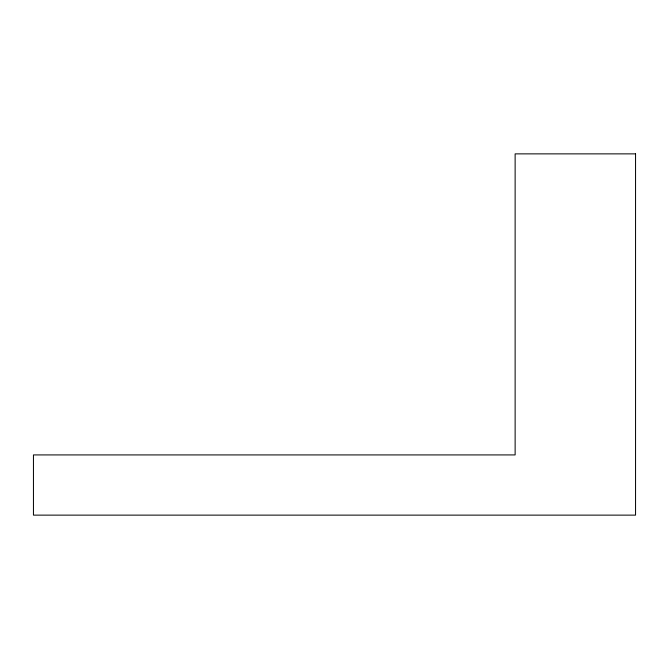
<?xml version="1.0" encoding="UTF-8"?>
<svg xmlns="http://www.w3.org/2000/svg" width="669" height="669" viewBox="0 0 669 669"><rect width="100%" height="100%" fill="white"/><g stroke="black" fill="none" stroke-linecap="round" stroke-linejoin="round"><path stroke-width="1" d="M635.55 153.87L515.13 153.87L515.13 454.92L33.45 454.92L33.45 515.13L635.55 515.13L635.55 153.87"/></g></svg>
